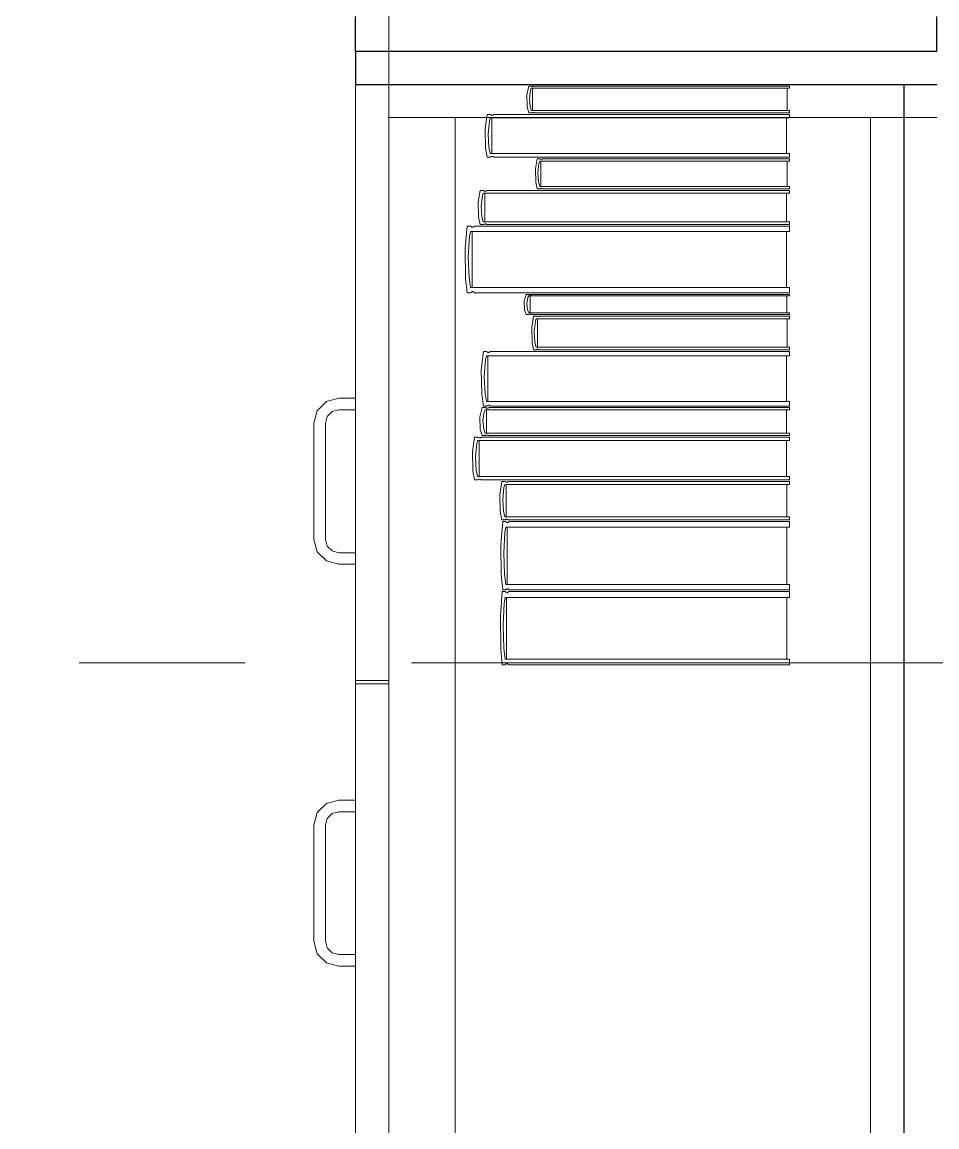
# Model space of a CAD drawing. Header units: inches. Extents: x -38 to 5698, y -33 to 92.
# Drawn here: x 128.132 to 128.683, y 34.127 to 34.793 of the extents above; entities that cross this region are included whole.
import ezdxf

# ---------------------------------------------------------------- set-up
doc = ezdxf.new("R2010")
doc.units = ezdxf.units.IN
doc.header["$MEASUREMENT"] = 0
doc.set_wipeout_variables(frame=1)
doc.linetypes.add('Punto & Raya', pattern=[0.65, 0.5, -0.075, 0, -0.075])
doc.linetypes.add('Wipeout_Contour', pattern=[1, 0, -1])
doc.layers.add('Interior - Mobiliario', color=7, linetype='Continuous')
doc.layers.add('Marcador - Secciones', color=251, linetype='Continuous')

msp = doc.modelspace()

# ---------------------------------------------------------------- linework, layer by layer
at = {"layer": 'Interior - Mobiliario', "color": 175, "linetype": 'Continuous', "lineweight": 13}
for p, q in [((128.35299, 33.295), (128.35299, 34.755)), ((128.35299, 34.755), (128.66299, 34.755)), ((128.43642, 34.74142), (128.43622, 34.74863)), ((128.43838, 34.75149), (128.43773, 34.74655)), ((128.66299, 34.755), (128.66299, 33.295)), ((128.43773, 34.74655), (128.43813, 34.74159)), ((128.41112, 34.72833), (128.41235, 34.73688)), ((128.41235, 34.73688), (128.41432, 34.73688)), ((128.41432, 34.73688), (128.41447, 34.73675)), ((128.41447, 34.73675), (128.41471, 34.7366)), ((128.41471, 34.7366), (128.41496, 34.7365)), ((128.41496, 34.7365), (128.41523, 34.73645)), ((128.41523, 34.73645), (128.4155, 34.73646)), ((128.4155, 34.73646), (128.41576, 34.73652)), ((128.41576, 34.73652), (128.41601, 34.73663)), ((128.41601, 34.73663), (128.41624, 34.73678)), ((128.41624, 34.73678), (128.41634, 34.73688)), ((128.41634, 34.73688), (128.59433, 34.73688)), ((128.43728, 34.73788), (128.43642, 34.74142)), ((128.43899, 34.73788), (128.43728, 34.73788)), ((128.43813, 34.74159), (128.43885, 34.73917)), ((128.43885, 34.73917), (128.59433, 34.73917)), ((128.43907, 34.73795), (128.43899, 34.73788)), ((128.43927, 34.73804), (128.43907, 34.73795)), ((128.43949, 34.73811), (128.43927, 34.73804)), ((128.43972, 34.73815), (128.43949, 34.73811)), ((128.43995, 34.73815), (128.43972, 34.73815)), ((128.44018, 34.73812), (128.43995, 34.73815)), ((128.44039, 34.73806), (128.44018, 34.73812)), ((128.4406, 34.73797), (128.44039, 34.73806)), ((128.44073, 34.73788), (128.4406, 34.73797)), ((128.59433, 34.73788), (128.44073, 34.73788)), ((128.59433, 34.73917), (128.59433, 34.73788)), ((128.59433, 34.73688), (128.59433, 34.73483)), ((128.35299, 33.315), (128.35299, 34.735)), ((128.35299, 34.735), (128.39299, 34.735)), ((128.39299, 34.735), (128.64299, 34.735)), ((128.39299, 34.735), (128.39299, 33.315)), ((128.41363, 34.73289), (128.41287, 34.72502)), ((128.41417, 34.73483), (128.41363, 34.73289)), ((128.59433, 34.73483), (128.41417, 34.73483)), ((128.41508, 34.71328), (128.41508, 34.73483)), ((128.59251, 34.73483), (128.59251, 34.71328)), ((128.64299, 33.315), (128.64299, 34.735)), ((128.41135, 34.71686), (128.41112, 34.72833)), ((128.41287, 34.72502), (128.41333, 34.71712)), ((128.41235, 34.71123), (128.41135, 34.71686)), ((128.41333, 34.71712), (128.41417, 34.71328)), ((128.41432, 34.71123), (128.41235, 34.71123)), ((128.41417, 34.71328), (128.59433, 34.71328)), ((128.41442, 34.71133), (128.41432, 34.71123)), ((128.41465, 34.71149), (128.41442, 34.71133)), ((128.41491, 34.71159), (128.41465, 34.71149)), ((128.41517, 34.71165), (128.41491, 34.71159)), ((128.41544, 34.71166), (128.41517, 34.71165)), ((128.4157, 34.71161), (128.41544, 34.71166)), ((128.41596, 34.71151), (128.4157, 34.71161)), ((128.41619, 34.71137), (128.41596, 34.71151)), ((128.41634, 34.71123), (128.41619, 34.71137)), ((128.59433, 34.71123), (128.41634, 34.71123)), ((128.44136, 34.70416), (128.44238, 34.71023)), ((128.44238, 34.71023), (128.44403, 34.71023)), ((128.4439, 34.70877), (128.44345, 34.7074)), ((128.59433, 34.70877), (128.4439, 34.70877)), ((128.44403, 34.71023), (128.44416, 34.71013)), ((128.44416, 34.71013), (128.44435, 34.71003)), ((128.44435, 34.71003), (128.44456, 34.70996)), ((128.44456, 34.70996), (128.44479, 34.70993)), ((128.44466, 34.69349), (128.44466, 34.70877)), ((128.44479, 34.70993), (128.44501, 34.70993)), ((128.44501, 34.70993), (128.44523, 34.70997)), ((128.44523, 34.70997), (128.44544, 34.71005)), ((128.44544, 34.71005), (128.44563, 34.71016)), ((128.44563, 34.71016), (128.44571, 34.71023)), ((128.44571, 34.71023), (128.59433, 34.71023)), ((128.59281, 34.70877), (128.59281, 34.69349)), ((128.59433, 34.71328), (128.59433, 34.71123)), ((128.59433, 34.71023), (128.59433, 34.70877)), ((128.44155, 34.69603), (128.44136, 34.70416)), ((128.44345, 34.7074), (128.44281, 34.70182)), ((128.44281, 34.70182), (128.4432, 34.69622)), ((128.44238, 34.69204), (128.44155, 34.69603)), ((128.4432, 34.69622), (128.4439, 34.69349)), ((128.40684, 34.68422), (128.40809, 34.69104)), ((128.40809, 34.69104), (128.41012, 34.69104)), ((128.40995, 34.6894), (128.4094, 34.68785)), ((128.59433, 34.6894), (128.40995, 34.6894)), ((128.41012, 34.69104), (128.41027, 34.69093)), ((128.41027, 34.69093), (128.41051, 34.69081)), ((128.41051, 34.69081), (128.41077, 34.69073)), ((128.41077, 34.69073), (128.41104, 34.69069)), ((128.41089, 34.67222), (128.41089, 34.6894)), ((128.41104, 34.69069), (128.41132, 34.6907)), ((128.41132, 34.6907), (128.41159, 34.69075)), ((128.41159, 34.69075), (128.41184, 34.69083)), ((128.41184, 34.69083), (128.41208, 34.69096)), ((128.41208, 34.69096), (128.41218, 34.69104)), ((128.41218, 34.69104), (128.59433, 34.69104)), ((128.44403, 34.69204), (128.44238, 34.69204)), ((128.4439, 34.69349), (128.59433, 34.69349)), ((128.44412, 34.69211), (128.44403, 34.69204)), ((128.44431, 34.69222), (128.44412, 34.69211)), ((128.44452, 34.6923), (128.44431, 34.69222)), ((128.44474, 34.69234), (128.44452, 34.6923)), ((128.44496, 34.69234), (128.44474, 34.69234)), ((128.44518, 34.69231), (128.44496, 34.69234)), ((128.44539, 34.69224), (128.44518, 34.69231)), ((128.44559, 34.69213), (128.44539, 34.69224)), ((128.44571, 34.69204), (128.44559, 34.69213)), ((128.59433, 34.69204), (128.44571, 34.69204)), ((128.59247, 34.6894), (128.59247, 34.67222)), ((128.59433, 34.69349), (128.59433, 34.69204)), ((128.59433, 34.69104), (128.59433, 34.6894)), ((128.40707, 34.67507), (128.40684, 34.68422)), ((128.4094, 34.68785), (128.40862, 34.68158)), ((128.40862, 34.68158), (128.4091, 34.67529)), ((128.4091, 34.67529), (128.40995, 34.67222)), ((128.39902, 34.65623), (128.40032, 34.66959)), ((128.40032, 34.66959), (128.40243, 34.66959)), ((128.40243, 34.66959), (128.40259, 34.66937)), ((128.40259, 34.66937), (128.40284, 34.66914)), ((128.40284, 34.66914), (128.40311, 34.66899)), ((128.40311, 34.66899), (128.40339, 34.66892)), ((128.40339, 34.66892), (128.40368, 34.66893)), ((128.40368, 34.66893), (128.40396, 34.66902)), ((128.40396, 34.66902), (128.40423, 34.66919)), ((128.40423, 34.66919), (128.40447, 34.66943)), ((128.40447, 34.66943), (128.40458, 34.66959)), ((128.40458, 34.66959), (128.59433, 34.66959)), ((128.40809, 34.67059), (128.40707, 34.67507)), ((128.41012, 34.67059), (128.40809, 34.67059)), ((128.40995, 34.67222), (128.59433, 34.67222)), ((128.41022, 34.67067), (128.41012, 34.67059)), ((128.41046, 34.67079), (128.41022, 34.67067)), ((128.41071, 34.67088), (128.41046, 34.67079)), ((128.41098, 34.67092), (128.41071, 34.67088)), ((128.41126, 34.67093), (128.41098, 34.67092)), ((128.41153, 34.67089), (128.41126, 34.67093)), ((128.41179, 34.67081), (128.41153, 34.67089)), ((128.41203, 34.6707), (128.41179, 34.67081)), ((128.41218, 34.67059), (128.41203, 34.6707)), ((128.59433, 34.67059), (128.41218, 34.67059)), ((128.59433, 34.67222), (128.59433, 34.67059)), ((128.59433, 34.66959), (128.59433, 34.66638)), ((128.40169, 34.66335), (128.40088, 34.65106)), ((128.40226, 34.66638), (128.40169, 34.66335)), ((128.59433, 34.66638), (128.40226, 34.66638)), ((128.40323, 34.63274), (128.40323, 34.66638)), ((128.59239, 34.66638), (128.59239, 34.63274)), ((128.39926, 34.63832), (128.39902, 34.65623)), ((128.40088, 34.65106), (128.40137, 34.63874)), ((128.40032, 34.62953), (128.39926, 34.63832)), ((128.40137, 34.63874), (128.40226, 34.63274)), ((128.40243, 34.62953), (128.40032, 34.62953)), ((128.40226, 34.63274), (128.59433, 34.63274)), ((128.40254, 34.62969), (128.40243, 34.62953)), ((128.40278, 34.62993), (128.40254, 34.62969)), ((128.40305, 34.6301), (128.40278, 34.62993)), ((128.40333, 34.63019), (128.40305, 34.6301)), ((128.40362, 34.6302), (128.40333, 34.63019)), ((128.4039, 34.63013), (128.40362, 34.6302)), ((128.40417, 34.62998), (128.4039, 34.63013)), ((128.40442, 34.62975), (128.40417, 34.62998)), ((128.40458, 34.62953), (128.40442, 34.62975)), ((128.59433, 34.62953), (128.40458, 34.62953)), ((128.59433, 34.63274), (128.59433, 34.62953)), ((128.43464, 34.62452), (128.43571, 34.62853)), ((128.43484, 34.61914), (128.43464, 34.62452)), ((128.43571, 34.62853), (128.43743, 34.62853)), ((128.43682, 34.62666), (128.43616, 34.62297)), ((128.43616, 34.62297), (128.43656, 34.61926)), ((128.43729, 34.62757), (128.43682, 34.62666)), ((128.59433, 34.62757), (128.43729, 34.62757)), ((128.43743, 34.62853), (128.43756, 34.62847)), ((128.43756, 34.62847), (128.43777, 34.6284)), ((128.43777, 34.6284), (128.43799, 34.62835)), ((128.43799, 34.62835), (128.43822, 34.62833)), ((128.43809, 34.61746), (128.43809, 34.62757)), ((128.43822, 34.62833), (128.43845, 34.62834)), ((128.43845, 34.62834), (128.43868, 34.62836)), ((128.43868, 34.62836), (128.4389, 34.62841)), ((128.4389, 34.62841), (128.4391, 34.62849)), ((128.4391, 34.62849), (128.43919, 34.62853)), ((128.43919, 34.62853), (128.59433, 34.62853)), ((128.59275, 34.62757), (128.59275, 34.61746)), ((128.59433, 34.62853), (128.59433, 34.62757)), ((128.43571, 34.6165), (128.43484, 34.61914)), ((128.43743, 34.6165), (128.43571, 34.6165)), ((128.43656, 34.61926), (128.43729, 34.61746)), ((128.43729, 34.61746), (128.59433, 34.61746)), ((128.43752, 34.61654), (128.43743, 34.6165)), ((128.43772, 34.61662), (128.43752, 34.61654)), ((128.43794, 34.61667), (128.43772, 34.61662)), ((128.43817, 34.61669), (128.43794, 34.61667)), ((128.4384, 34.6167), (128.43817, 34.61669)), ((128.43863, 34.61667), (128.4384, 34.6167)), ((128.43885, 34.61663), (128.43863, 34.61667)), ((128.43906, 34.61656), (128.43885, 34.61663)), ((128.43919, 34.6165), (128.43906, 34.61656)), ((128.43918, 34.6087), (128.44022, 34.6155)), ((128.59433, 34.6165), (128.43919, 34.6165)), ((128.44022, 34.6155), (128.44189, 34.6155)), ((128.44189, 34.6155), (128.44202, 34.61539)), ((128.44202, 34.61539), (128.44222, 34.61527)), ((128.44332, 34.61529), (128.44351, 34.61542)), ((128.44351, 34.61542), (128.4436, 34.6155)), ((128.4436, 34.6155), (128.59433, 34.6155)), ((128.59433, 34.61746), (128.59433, 34.6165)), ((128.59433, 34.6155), (128.59433, 34.61386)), ((128.43938, 34.59959), (128.43918, 34.6087)), ((128.4413, 34.61232), (128.44066, 34.60607)), ((128.44176, 34.61386), (128.4413, 34.61232)), ((128.59433, 34.61386), (128.44176, 34.61386)), ((128.44222, 34.61527), (128.44243, 34.61519)), ((128.44243, 34.61519), (128.44266, 34.61515)), ((128.44253, 34.59675), (128.44253, 34.61386)), ((128.44266, 34.61515), (128.44289, 34.61516)), ((128.44289, 34.61516), (128.44311, 34.61521)), ((128.44311, 34.61521), (128.44332, 34.61529)), ((128.59279, 34.61386), (128.59279, 34.59675)), ((128.44066, 34.60607), (128.44105, 34.5998)), ((128.44022, 34.59512), (128.43938, 34.59959)), ((128.44105, 34.5998), (128.44176, 34.59675)), ((128.44176, 34.59675), (128.59433, 34.59675)), ((128.44239, 34.59541), (128.44217, 34.59532)), ((128.44261, 34.59545), (128.44239, 34.59541)), ((128.44284, 34.59546), (128.44261, 34.59545)), ((128.44306, 34.59542), (128.44284, 34.59546)), ((128.44328, 34.59534), (128.44306, 34.59542)), ((128.44347, 34.59523), (128.44328, 34.59534)), ((128.59433, 34.59675), (128.59433, 34.59512)), ((128.40875, 34.58318), (128.40999, 34.59412)), ((128.40999, 34.59412), (128.412, 34.59412)), ((128.41129, 34.58901), (128.41052, 34.57895)), ((128.41183, 34.59149), (128.41129, 34.58901)), ((128.59433, 34.59149), (128.41183, 34.59149)), ((128.412, 34.59412), (128.41215, 34.59394)), ((128.41215, 34.59394), (128.41239, 34.59375)), ((128.41239, 34.59375), (128.41264, 34.59363)), ((128.41264, 34.59363), (128.41291, 34.59357)), ((128.41276, 34.56394), (128.41276, 34.59149)), ((128.41291, 34.59357), (128.41318, 34.59358)), ((128.41318, 34.59358), (128.41345, 34.59365)), ((128.41345, 34.59365), (128.4137, 34.59379)), ((128.4137, 34.59379), (128.41393, 34.59399)), ((128.41393, 34.59399), (128.41404, 34.59412)), ((128.41404, 34.59412), (128.59433, 34.59412)), ((128.44189, 34.59512), (128.44022, 34.59512)), ((128.44198, 34.5952), (128.44189, 34.59512)), ((128.44217, 34.59532), (128.44198, 34.5952)), ((128.4436, 34.59512), (128.44347, 34.59523)), ((128.59433, 34.59512), (128.4436, 34.59512)), ((128.59249, 34.59149), (128.59249, 34.56394)), ((128.59433, 34.59412), (128.59433, 34.59149)), ((128.40898, 34.56851), (128.40875, 34.58318)), ((128.41052, 34.57895), (128.41099, 34.56885)), ((128.41099, 34.56885), (128.41183, 34.56394)), ((128.31, 34.5585), (128.31549, 34.56399)), ((128.31549, 34.56399), (128.32299, 34.566)), ((128.32299, 34.566), (128.33299, 34.566)), ((128.33299, 34.566), (128.33299, 34.559)), ((128.40999, 34.56132), (128.40898, 34.56851)), ((128.41183, 34.56394), (128.59433, 34.56394)), ((128.59433, 34.56394), (128.59433, 34.56132)), ((128.30799, 34.551), (128.31, 34.5585)), ((128.31899, 34.55793), (128.31606, 34.555)), ((128.32299, 34.559), (128.31899, 34.55793)), ((128.33299, 34.559), (128.32299, 34.559)), ((128.40793, 34.55473), (128.40918, 34.56032)), ((128.40918, 34.56032), (128.41119, 34.56032)), ((128.41048, 34.55771), (128.40971, 34.55256)), ((128.412, 34.56132), (128.40999, 34.56132)), ((128.41103, 34.55898), (128.41048, 34.55771)), ((128.59433, 34.55898), (128.41103, 34.55898)), ((128.41119, 34.56032), (128.41134, 34.56023)), ((128.41134, 34.56023), (128.41158, 34.56013)), ((128.41158, 34.56013), (128.41184, 34.56007)), ((128.41184, 34.56007), (128.41211, 34.56004)), ((128.41195, 34.54489), (128.41195, 34.55898)), ((128.4121, 34.56145), (128.412, 34.56132)), ((128.41233, 34.56164), (128.4121, 34.56145)), ((128.41211, 34.56004), (128.41238, 34.56004)), ((128.41258, 34.56178), (128.41233, 34.56164)), ((128.41238, 34.56004), (128.41265, 34.56008)), ((128.41285, 34.56186), (128.41258, 34.56178)), ((128.41265, 34.56008), (128.4129, 34.56015)), ((128.41312, 34.56187), (128.41285, 34.56186)), ((128.4129, 34.56015), (128.41314, 34.56025)), ((128.41339, 34.56181), (128.41312, 34.56187)), ((128.41314, 34.56025), (128.41324, 34.56032)), ((128.41324, 34.56032), (128.59433, 34.56032)), ((128.41365, 34.56168), (128.41339, 34.56181)), ((128.41389, 34.56149), (128.41365, 34.56168)), ((128.41404, 34.56132), (128.41389, 34.56149)), ((128.59433, 34.56132), (128.41404, 34.56132)), ((128.59248, 34.55898), (128.59248, 34.54489)), ((128.59433, 34.56032), (128.59433, 34.55898)), ((128.30799, 34.481), (128.30799, 34.551)), ((128.31606, 34.555), (128.31499, 34.551)), ((128.31499, 34.551), (128.31499, 34.481)), ((128.40816, 34.54723), (128.40793, 34.55473)), ((128.40971, 34.55256), (128.41018, 34.5474)), ((128.40336, 34.53397), (128.40463, 34.54255)), ((128.40463, 34.54255), (128.4067, 34.54255)), ((128.4067, 34.54255), (128.40685, 34.54241)), ((128.40685, 34.54241), (128.4071, 34.54227)), ((128.4071, 34.54227), (128.40736, 34.54217)), ((128.40736, 34.54217), (128.40764, 34.54212)), ((128.40764, 34.54212), (128.40792, 34.54213)), ((128.40792, 34.54213), (128.40819, 34.54219)), ((128.40918, 34.54355), (128.40816, 34.54723)), ((128.40819, 34.54219), (128.40845, 34.5423)), ((128.40845, 34.5423), (128.40869, 34.54245)), ((128.40869, 34.54245), (128.4088, 34.54255)), ((128.4088, 34.54255), (128.59433, 34.54255)), ((128.41119, 34.54355), (128.40918, 34.54355)), ((128.41018, 34.5474), (128.41103, 34.54489)), ((128.41103, 34.54489), (128.59433, 34.54489)), ((128.41129, 34.54362), (128.41119, 34.54355)), ((128.41153, 34.54372), (128.41129, 34.54362)), ((128.41178, 34.54379), (128.41153, 34.54372)), ((128.41205, 34.54383), (128.41178, 34.54379)), ((128.41232, 34.54383), (128.41205, 34.54383)), ((128.41259, 34.5438), (128.41232, 34.54383)), ((128.41285, 34.54374), (128.41259, 34.5438)), ((128.41309, 34.54364), (128.41285, 34.54374)), ((128.41324, 34.54355), (128.41309, 34.54364)), ((128.59433, 34.54355), (128.41324, 34.54355)), ((128.59433, 34.54489), (128.59433, 34.54355)), ((128.59433, 34.54255), (128.59433, 34.54049)), ((128.40597, 34.53854), (128.40518, 34.53065)), ((128.40653, 34.54049), (128.40597, 34.53854)), ((128.59433, 34.54049), (128.40653, 34.54049)), ((128.40748, 34.51887), (128.40748, 34.54049)), ((128.59244, 34.54049), (128.59244, 34.51887)), ((128.4036, 34.52246), (128.40336, 34.53397)), ((128.40518, 34.53065), (128.40566, 34.52273)), ((128.40463, 34.51681), (128.4036, 34.52246)), ((128.40566, 34.52273), (128.40653, 34.51887)), ((128.4067, 34.51681), (128.40463, 34.51681)), ((128.40653, 34.51887), (128.59433, 34.51887)), ((128.4068, 34.51691), (128.4067, 34.51681)), ((128.40704, 34.51707), (128.4068, 34.51691)), ((128.4073, 34.51718), (128.40704, 34.51707)), ((128.40758, 34.51724), (128.4073, 34.51718)), ((128.40786, 34.51724), (128.40758, 34.51724)), ((128.40813, 34.51719), (128.40786, 34.51724)), ((128.4084, 34.5171), (128.40813, 34.51719)), ((128.40864, 34.51695), (128.4084, 34.5171)), ((128.4088, 34.51681), (128.40864, 34.51695)), ((128.59433, 34.51681), (128.4088, 34.51681)), ((128.41996, 34.50811), (128.42113, 34.51581)), ((128.42113, 34.51581), (128.42301, 34.51581)), ((128.42301, 34.51581), (128.42315, 34.51569)), ((128.42315, 34.51569), (128.42338, 34.51556)), ((128.42338, 34.51556), (128.42362, 34.51547)), ((128.42437, 34.51548), (128.42461, 34.51558)), ((128.42461, 34.51558), (128.42483, 34.51572)), ((128.42483, 34.51572), (128.42493, 34.51581)), ((128.42493, 34.51581), (128.59433, 34.51581)), ((128.59433, 34.51887), (128.59433, 34.51681)), ((128.59433, 34.51581), (128.59433, 34.51396)), ((128.42234, 34.51221), (128.42162, 34.50513)), ((128.42286, 34.51396), (128.42234, 34.51221)), ((128.59433, 34.51396), (128.42286, 34.51396)), ((128.42362, 34.51547), (128.42387, 34.51542)), ((128.42372, 34.49457), (128.42372, 34.51396)), ((128.42387, 34.51542), (128.42412, 34.51543)), ((128.42412, 34.51543), (128.42437, 34.51548)), ((128.5926, 34.51396), (128.5926, 34.49457)), ((128.42018, 34.49778), (128.41996, 34.50811)), ((128.42162, 34.50513), (128.42206, 34.49802)), ((128.42113, 34.49272), (128.42018, 34.49778)), ((128.42206, 34.49802), (128.42286, 34.49457)), ((128.42056, 34.47799), (128.42171, 34.49172)), ((128.42301, 34.49272), (128.42113, 34.49272)), ((128.42171, 34.49172), (128.42359, 34.49172)), ((128.42286, 34.49457), (128.59433, 34.49457)), ((128.4231, 34.49281), (128.42301, 34.49272)), ((128.42332, 34.49295), (128.4231, 34.49281)), ((128.42356, 34.49305), (128.42332, 34.49295)), ((128.42381, 34.4931), (128.42356, 34.49305)), ((128.42359, 34.49172), (128.42373, 34.4915)), ((128.42373, 34.4915), (128.42396, 34.49126)), ((128.42407, 34.4931), (128.42381, 34.4931)), ((128.42396, 34.49126), (128.4242, 34.49111)), ((128.42432, 34.49306), (128.42407, 34.4931)), ((128.4242, 34.49111), (128.42445, 34.49103)), ((128.42456, 34.49297), (128.42432, 34.49306)), ((128.42445, 34.49103), (128.4247, 34.49104)), ((128.42479, 34.49284), (128.42456, 34.49297)), ((128.4247, 34.49104), (128.42495, 34.49113)), ((128.42493, 34.49272), (128.42479, 34.49284)), ((128.59433, 34.49272), (128.42493, 34.49272)), ((128.42495, 34.49113), (128.42519, 34.49131)), ((128.42519, 34.49131), (128.42541, 34.49156)), ((128.42541, 34.49156), (128.4255, 34.49172)), ((128.4255, 34.49172), (128.59433, 34.49172)), ((128.59433, 34.49457), (128.59433, 34.49272)), ((128.59433, 34.49172), (128.59433, 34.48843)), ((128.42293, 34.4853), (128.42221, 34.47269)), ((128.42344, 34.48843), (128.42293, 34.4853)), ((128.59433, 34.48843), (128.42344, 34.48843)), ((128.4243, 34.45385), (128.4243, 34.48843)), ((128.59261, 34.48843), (128.59261, 34.45385)), ((128.31, 34.4735), (128.30799, 34.481)), ((128.31499, 34.481), (128.31606, 34.477)), ((128.31606, 34.477), (128.31899, 34.47407)), ((128.42077, 34.45959), (128.42056, 34.47799)), ((128.31549, 34.46801), (128.31, 34.4735)), ((128.31899, 34.47407), (128.32299, 34.473)), ((128.32299, 34.473), (128.33299, 34.473)), ((128.33299, 34.473), (128.33299, 34.466)), ((128.42221, 34.47269), (128.42265, 34.46002)), ((128.32299, 34.466), (128.31549, 34.46801)), ((128.33299, 34.466), (128.32299, 34.466)), ((128.42171, 34.45056), (128.42077, 34.45959)), ((128.42265, 34.46002), (128.42344, 34.45385)), ((128.42021, 34.43483), (128.42137, 34.44956)), ((128.42137, 34.44956), (128.42325, 34.44956)), ((128.42359, 34.45056), (128.42171, 34.45056)), ((128.42325, 34.44956), (128.42339, 34.44932)), ((128.42339, 34.44932), (128.42361, 34.44907)), ((128.42344, 34.45385), (128.59433, 34.45385)), ((128.42369, 34.45072), (128.42359, 34.45056)), ((128.42361, 34.44907), (128.42385, 34.4489)), ((128.4239, 34.45097), (128.42369, 34.45072)), ((128.42414, 34.45114), (128.4239, 34.45097)), ((128.42439, 34.45124), (128.42414, 34.45114)), ((128.42465, 34.45125), (128.42439, 34.45124)), ((128.42461, 34.44893), (128.42485, 34.44912)), ((128.4249, 34.45117), (128.42465, 34.45125)), ((128.42485, 34.44912), (128.42507, 34.44939)), ((128.42514, 34.45102), (128.4249, 34.45117)), ((128.42507, 34.44939), (128.42516, 34.44956)), ((128.42536, 34.45078), (128.42514, 34.45102)), ((128.42516, 34.44956), (128.59433, 34.44956)), ((128.4255, 34.45056), (128.42536, 34.45078)), ((128.59433, 34.45056), (128.4255, 34.45056)), ((128.59433, 34.45385), (128.59433, 34.45056)), ((128.59433, 34.44956), (128.59433, 34.44603)), ((128.42258, 34.44267), (128.42186, 34.42913)), ((128.4231, 34.44603), (128.42258, 34.44267)), ((128.59433, 34.44603), (128.4231, 34.44603)), ((128.42385, 34.4489), (128.42411, 34.44882)), ((128.42396, 34.40891), (128.42396, 34.44603)), ((128.42411, 34.44882), (128.42436, 34.44883)), ((128.42436, 34.44883), (128.42461, 34.44893)), ((128.5926, 34.44603), (128.5926, 34.40891)), ((128.42042, 34.41507), (128.42021, 34.43483)), ((128.42186, 34.42913), (128.4223, 34.41553)), ((128.42137, 34.40538), (128.42042, 34.41507)), ((128.4223, 34.41553), (128.4231, 34.40891)), ((128.42325, 34.40538), (128.42137, 34.40538)), ((128.4231, 34.40891), (128.59433, 34.40891)), ((128.42334, 34.40555), (128.42325, 34.40538)), ((128.42356, 34.40582), (128.42334, 34.40555)), ((128.4238, 34.406), (128.42356, 34.40582)), ((128.42405, 34.4061), (128.4238, 34.406)), ((128.4243, 34.40611), (128.42405, 34.4061)), ((128.42456, 34.40603), (128.4243, 34.40611)), ((128.4248, 34.40587), (128.42456, 34.40603)), ((128.42502, 34.40561), (128.4248, 34.40587)), ((128.42516, 34.40538), (128.42502, 34.40561)), ((128.59433, 34.40538), (128.42516, 34.40538)), ((128.59433, 34.40891), (128.59433, 34.40538)), ((128.33299, 34.396), (128.35299, 34.396)), ((128.33299, 34.035), (128.33299, 34.394)), ((128.33299, 34.394), (128.35299, 34.394)), ((128.35299, 34.035), (128.35299, 34.394)), ((128.32299, 34.324), (128.31549, 34.32199)), ((128.33299, 34.324), (128.32299, 34.324)), ((128.33299, 34.317), (128.33299, 34.324)), ((128.31, 34.3165), (128.30799, 34.309)), ((128.31549, 34.32199), (128.31, 34.3165)), ((128.31606, 34.313), (128.31899, 34.31593)), ((128.31899, 34.31593), (128.32299, 34.317)), ((128.32299, 34.317), (128.33299, 34.317)), ((128.31499, 34.309), (128.31606, 34.313)), ((128.30799, 34.309), (128.30799, 34.239)), ((128.31499, 34.239), (128.31499, 34.309)), ((128.30799, 34.239), (128.31, 34.2315)), ((128.31606, 34.235), (128.31499, 34.239)), ((128.31, 34.2315), (128.31549, 34.22601)), ((128.31899, 34.23207), (128.31606, 34.235)), ((128.32299, 34.231), (128.31899, 34.23207)), ((128.33299, 34.231), (128.32299, 34.231)), ((128.33299, 34.224), (128.33299, 34.231)), ((128.31549, 34.22601), (128.32299, 34.224)), ((128.32299, 34.224), (128.33299, 34.224))]:
    msp.add_line(p, q, dxfattribs=at)

# ---------------------------------------------------------------- next in the draw order: wipeouts: each hides what was drawn before it
at = {"color": 254, "linetype": 'Wipeout_Contour', "lineweight": 0, "ltscale": 3363.684321}
msp.add_wipeout([(128.66299, 33.295), (128.68299, 33.295), (128.68299, 34.755), (128.66299, 34.755)], dxfattribs=at).dxf.layer = 'Interior - Mobiliario'

# ---------------------------------------------------------------- next in the draw order: linework, layer by layer
at = {"layer": 'Interior - Mobiliario', "color": 175, "linetype": 'Continuous', "lineweight": 30}
for q in [(128.68299, 34.755), (128.66299, 33.295)]:
    msp.add_line((128.66299, 34.755), q, dxfattribs=at)
at = {"layer": 'Interior - Mobiliario', "color": 175, "linetype": 'Continuous', "lineweight": 13}
for p, q in [((128.66299, 33.295), (128.66299, 34.755)), ((128.66299, 34.755), (128.68299, 34.755)), ((128.64299, 34.735), (128.68299, 34.735))]:
    msp.add_line(p, q, dxfattribs=at)
at = {"layer": 'Marcador - Secciones', "color": 251, "linetype": 'Punto & Raya', "lineweight": 13}
msp.add_line((97.16665, 34.40671), (148.44025, 34.40671), dxfattribs=at)

# ---------------------------------------------------------------- next in the draw order: wipeouts: each hides what was drawn before it
at = {"color": 254, "linetype": 'Wipeout_Contour', "lineweight": 0, "ltscale": 3363.14474}
msp.add_wipeout([(128.33299, 34.755), (128.68299, 34.755), (128.68299, 34.775), (128.33299, 34.775)], dxfattribs=at).dxf.layer = 'Interior - Mobiliario'

# ---------------------------------------------------------------- next in the draw order: linework, layer by layer
at = {"layer": 'Interior - Mobiliario', "color": 175, "linetype": 'Continuous', "lineweight": 30}
for p, q in [((128.33299, 34.775), (128.68299, 34.775)), ((128.33299, 34.775), (128.33299, 34.755)), ((128.33299, 34.755), (128.68299, 34.755))]:
    msp.add_line(p, q, dxfattribs=at)
at = {"layer": 'Interior - Mobiliario', "color": 175, "linetype": 'Continuous', "lineweight": 13}
for p, q in [((128.33299, 34.755), (128.33299, 34.775)), ((128.33299, 34.775), (128.68299, 34.775)), ((128.33299, 34.775), (128.33299, 33.275)), ((128.68299, 34.775), (128.33299, 34.775)), ((128.35299, 34.735), (128.35299, 34.775)), ((128.35299, 34.775), (128.68299, 34.775)), ((128.68299, 34.755), (128.33299, 34.755)), ((128.33299, 33.295), (128.33299, 34.755)), ((128.33299, 34.755), (128.68299, 34.755)), ((128.33299, 33.295), (128.33299, 34.755)), ((128.33299, 34.755), (128.66299, 34.755)), ((128.33299, 34.755), (128.33299, 34.396)), ((128.33299, 34.755), (128.35299, 34.755)), ((128.35299, 33.295), (128.35299, 34.755)), ((128.35299, 34.755), (128.66299, 34.755)), ((128.35299, 33.295), (128.35299, 34.755)), ((128.35299, 34.755), (128.66299, 34.755)), ((128.35299, 34.755), (128.35299, 34.396)), ((128.43622, 34.74863), (128.43728, 34.754)), ((128.43728, 34.754), (128.43899, 34.754)), ((128.43885, 34.75271), (128.43838, 34.75149)), ((128.59433, 34.75271), (128.43885, 34.75271)), ((128.43899, 34.754), (128.43912, 34.75391)), ((128.43912, 34.75391), (128.43932, 34.75382)), ((128.43932, 34.75382), (128.43954, 34.75376)), ((128.43954, 34.75376), (128.43977, 34.75373)), ((128.43964, 34.73917), (128.43964, 34.75271)), ((128.43977, 34.75373), (128.44, 34.75373)), ((128.44, 34.75373), (128.44022, 34.75377)), ((128.44022, 34.75377), (128.44044, 34.75384)), ((128.44044, 34.75384), (128.44064, 34.75394)), ((128.44064, 34.75394), (128.44073, 34.754)), ((128.44073, 34.754), (128.59433, 34.754)), ((128.59276, 34.75271), (128.59276, 34.73917)), ((128.59433, 34.754), (128.59433, 34.75271)), ((128.66299, 34.755), (128.66299, 33.295)), ((128.66299, 34.755), (128.66299, 33.295)), ((128.66299, 34.755), (128.66299, 33.295))]:
    msp.add_line(p, q, dxfattribs=at)

# ---------------------------------------------------------------- next in the draw order: wipeouts: each hides what was drawn before it
at = {"color": 254, "linetype": 'Wipeout_Contour', "lineweight": 0, "ltscale": 3363.148049}
msp.add_wipeout([(128.33299, 34.795), (128.33299, 34.775), (128.68299, 34.775), (128.68299, 34.795)], dxfattribs=at).dxf.layer = 'Interior - Mobiliario'

# ---------------------------------------------------------------- next in the draw order: linework, layer by layer
at = {"layer": 'Interior - Mobiliario', "color": 175, "linetype": 'Continuous', "lineweight": 13}
for p, q in [((128.33299, 34.775), (128.33299, 36.275)), ((128.68299, 36.275), (128.68299, 34.775)), ((128.35299, 34.815), (128.35299, 34.775)), ((128.68299, 34.775), (128.68299, 34.815)), ((128.33299, 34.795), (128.33299, 34.775)), ((128.68299, 34.775), (128.68299, 34.795)), ((128.33299, 34.775), (128.68299, 34.775)), ((128.68299, 34.775), (128.33299, 34.775)), ((128.35299, 34.775), (128.68299, 34.775))]:
    msp.add_line(p, q, dxfattribs=at)
at = {"layer": 'Interior - Mobiliario', "color": 175, "linetype": 'Continuous', "lineweight": 30}
for p, q in [((128.33299, 34.775), (128.33299, 34.795)), ((128.68299, 34.775), (128.68299, 34.795)), ((128.33299, 34.775), (128.68299, 34.775))]:
    msp.add_line(p, q, dxfattribs=at)

doc.saveas('drawing.dxf')
